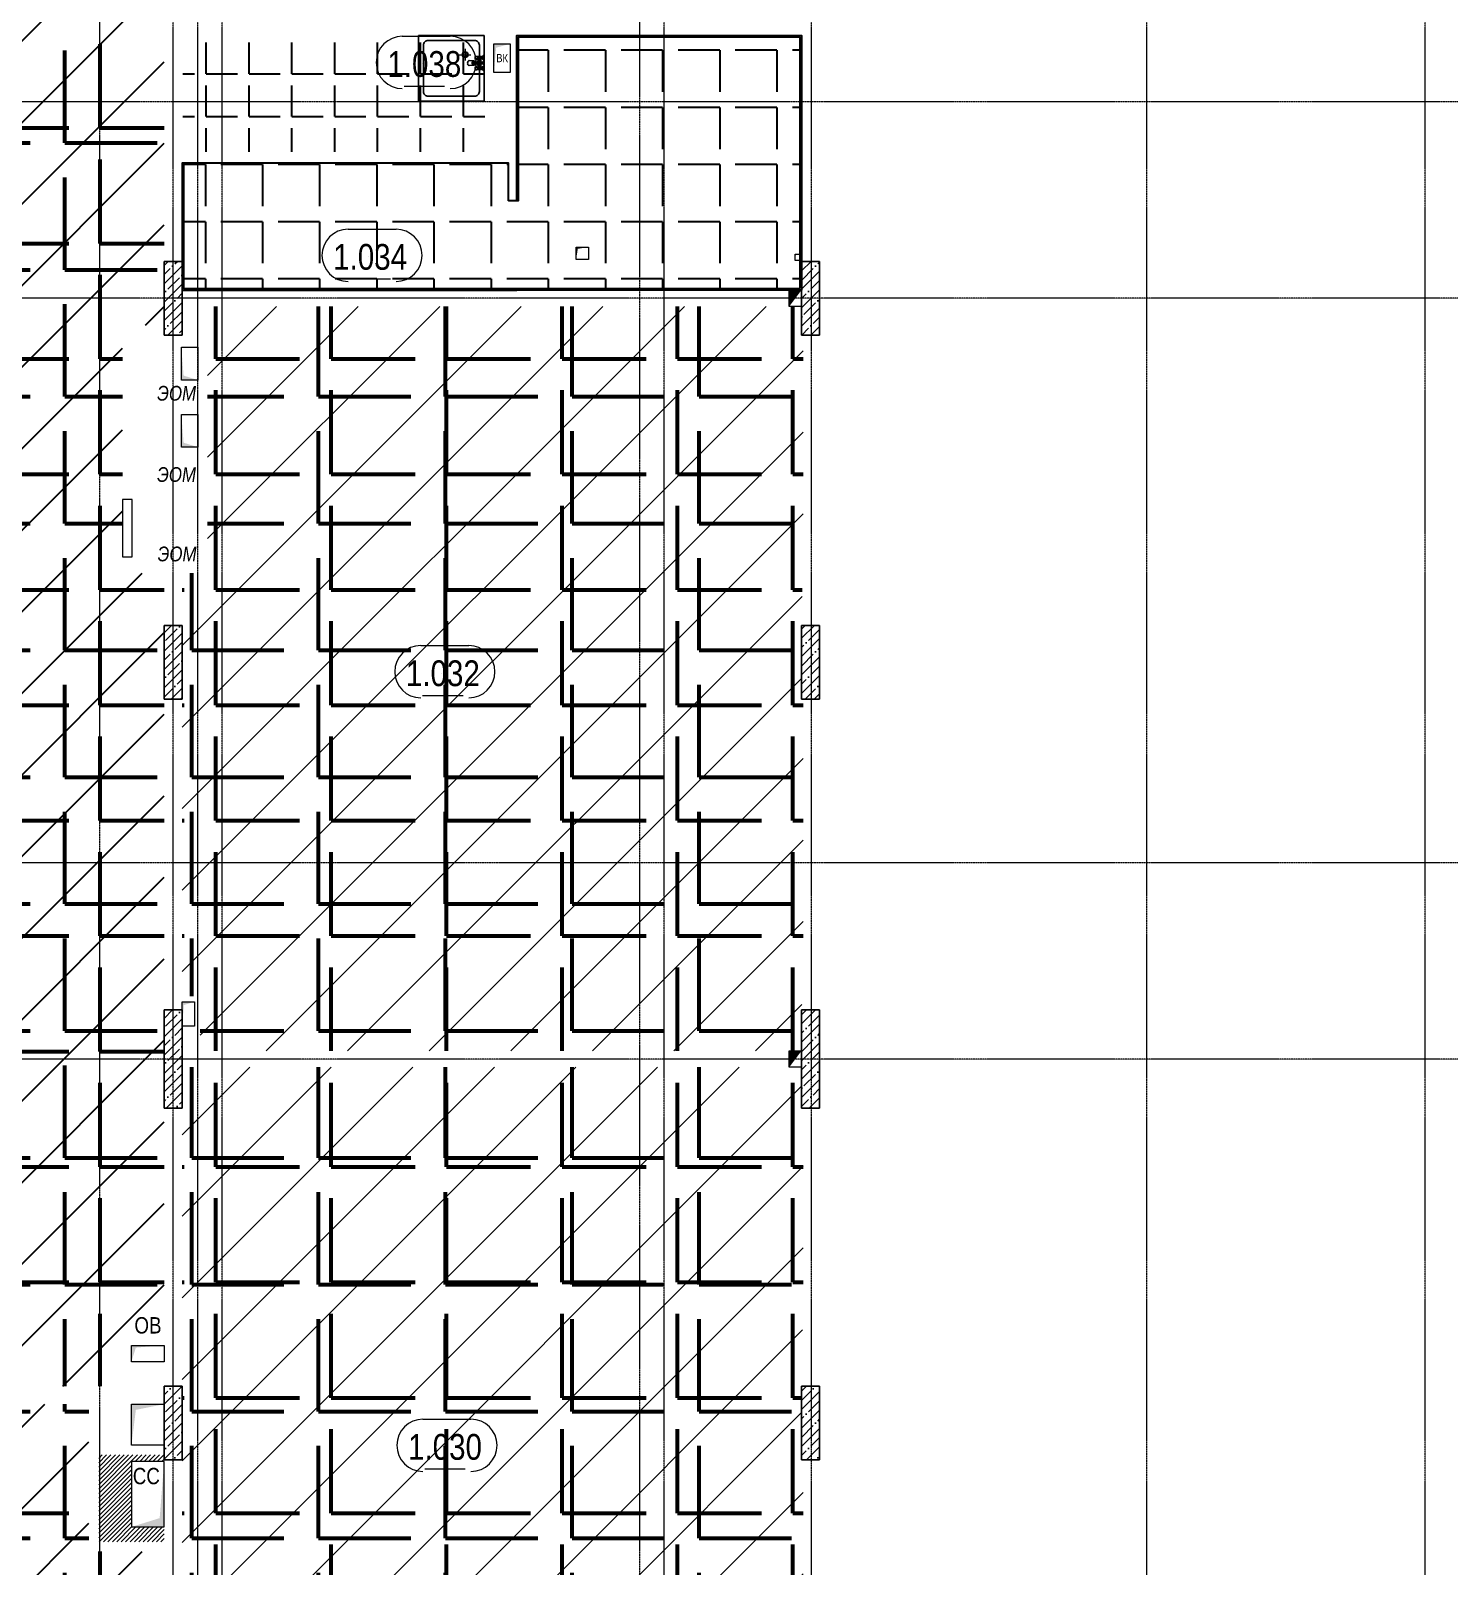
# Model space of a CAD drawing. Header units: millimetres. Extents: x -65509 to 912790, y 446 to 713294.
# Drawn here: x 10439 to 27776, y 27570 to 46341 of the extents above; entities that cross this region are included whole.
import ezdxf
from ezdxf.enums import TextEntityAlignment as Align

# ---------------------------------------------------------------- set-up
doc = ezdxf.new("R2010")
doc.units = ezdxf.units.MM
doc.linetypes.add('CENTER2', pattern=[28.575, 19.05, -3.175, 3.175, -3.175])
doc.linetypes.add('HIDDEN2', pattern=[4.7625, 3.175, -1.5875])
doc.layers.add('1.1) Нал. пол 1 вып. классы в 1 блоке', color=5, linetype='Continuous')
doc.layers.add('7.2) ГИдрообзЭОМ СС', color=6, linetype='Continuous')
for name, color, linetype, lineweight in [('7.5) Плитка Тип 7.2                6 вып', 220, 'Continuous', 60), ('7.5) Плитка Тип 8.1 8.2 8.3     6 вып', 160, 'Continuous', 60), ('8.1) Нал. пол 8 вып.', 190, 'Continuous', 30), ('8.2) Линолеум 8 вып', 90, 'Continuous', 60), ('9.1) Линолеум 9  9.2 Инв', 3, 'Continuous', 60), ('АИ_Оборудование', 250, 'Continuous', 25), ('АИ_отделка стены', 250, 'Continuous', 25), ('АР_Area', 250, 'Continuous', 5), ('АР_Колонны', 250, 'Continuous', 30), ('АР_Отверстия', 250, 'Continuous', 9), ('АР_Стены ЖБ', 250, 'Continuous', 35), ('АР_Стены кирпич', 250, 'Continuous', 20), ('АР_Штриховка', 250, 'Continuous', 0), ('ВК_Шахты', 250, 'Continuous', 9), ('ОВ_Отопление', 250, 'Continuous', 5), ('РД_Оси_100', 250, 'Continuous', 0), ('СС_Отверстия', 250, 'Continuous', 9), ('ЭОМ_отверстия', 250, 'Continuous', 5)]:
    doc.layers.add(name, color=color, linetype=linetype, lineweight=lineweight)
doc.styles.add('ISOCPEUR_I_4', font='isocpeui.ttf', dxfattribs={"width": 0.9, "height": 350})
doc.styles.add('style1', font='ARIALN.TTF')
pattern_1 = [(45, (-1580685.86, 128462.9), (-498.4042, 498.4042), [])]
pattern_2 = [(45, (-120, -9128.87), (-112.2532, 112.2532), []), (45, (-7.75, -9128.87), (-112.2532, 112.2532), [198.4375, -39.6875, 0, -39.6875])]
pattern_3 = [(0, (0, 0), (0, 1550.67), [1127.76, -422.91]), (90, (0, 0), (-1550.67, 9e-14), [1127.76, -422.91])]
pattern_4 = [(0, (0, 0), (0, 1410.97), [1026.16, -384.81]), (90, (0, 0), (-1410.97, 9e-14), [1026.16, -384.81])]

# ---------------------------------------------------------------- blocks, each defined once
blk = doc.blocks.new('ПУЭ_смеситель')
for p, q in [((-183, 29), (-128, 27)), ((-114, 23), (-128, 23)), ((-115, 10), (-10, 10)), ((-107, 76), (-107, 52)), ((-105, 80), (-81, 74)), ((-105, 48), (-81, 54)), ((-76, 10), (-76, 27)), ((-73, 76), (-73, 52)), ((-72, 76), (-73, 76)), ((-73, 52), (-72, 52)), ((-72, 76), (-72, 39)), ((-70, 79), (-41, 79)), ((-37, 79), (-39, 76)), ((-39, 10), (-39, 77)), ((-39, 74), (-37, 72)), ((-37, 72), (-39, 69)), ((-37, 60), (-39, 63)), ((-39, 58), (-37, 60)), ((-37, 53), (-39, 55)), ((-31, 79), (-37, 79)), ((-37, 72), (-31, 72)), ((-37, 60), (-31, 60)), ((-31, 53), (-37, 53)), ((-28, 76), (-31, 79)), ((-31, 72), (-28, 74)), ((-31, 72), (-28, 69)), ((-31, 60), (-28, 63)), ((-31, 60), (-28, 58)), ((-28, 55), (-31, 53)), ((-28, 55), (-28, 76)), ((-24, 76), (-28, 76)), ((-24, 55), (-28, 55)), ((-7, 95), (-24, 79)), ((-24, 52), (-24, 79)), ((-7, 37), (-24, 52)), ((-3, 22), (-10, 12)), ((-10, -12), (-10, 12)), ((-7, 37), (-7, 95)), ((-7, 95), (0, 95)), ((0, 37), (-7, 37)), ((-3, -22), (-3, 22)), ((0, 22), (-3, 22)), ((0, 95), (0, 37)), ((0, 22), (0, -22)), ((-183, -29), (-128, -27)), ((-114, -23), (-128, -23)), ((-115, -10), (-10, -10)), ((-107, -53), (-107, -76)), ((-105, -49), (-81, -54)), ((-105, -80), (-81, -75)), ((-76, -27), (-76, -10)), ((-73, -52), (-72, -52)), ((-73, -77), (-73, -52)), ((-72, -77), (-73, -77)), ((-72, -77), (-72, -40)), ((-41, -79), (-70, -79)), ((-39, -76), (-41, -79)), ((-39, -76), (-39, -10)), ((-37, -53), (-39, -55)), ((-39, -58), (-37, -60)), ((-37, -60), (-39, -63)), ((-37, -72), (-39, -69)), ((-39, -74), (-37, -72)), ((-37, -79), (-39, -76)), ((-31, -53), (-37, -53)), ((-37, -60), (-31, -60)), ((-37, -72), (-31, -72)), ((-31, -79), (-37, -79)), ((-28, -55), (-31, -53)), ((-31, -60), (-28, -58)), ((-31, -60), (-28, -63)), ((-31, -72), (-28, -69)), ((-31, -72), (-28, -74)), ((-28, -76), (-31, -79)), ((-24, -55), (-28, -55)), ((-28, -76), (-28, -55)), ((-24, -76), (-28, -76)), ((-7, -37), (-24, -52)), ((-24, -79), (-24, -52)), ((-7, -95), (-24, -79)), ((-3, -22), (-10, -12)), ((0, -37), (-7, -37)), ((-7, -37), (-7, -95)), ((0, -95), (-7, -95)), ((0, -22), (-3, -22)), ((0, -95), (0, -37))]:
    blk.add_line(p, q)
for centre, radius, start, end in [((-159, 0), 43.2, 164.278, 195.722), ((-171, 3), 31.3, 145.7998, 164.278), ((-178, 8), 22.6, 121.362, 145.7998), ((-183, 16), 13.9, 87.3458, 121.362), ((-107, 0), 39.8, 164.3589, 195.6411), ((-117, 3), 28.8, 145.9442, 164.3589), ((-124, 7), 20.7, 121.5003, 145.9442), ((-97, 0), 43.8, 167.5382, 192.4618), ((-112, 3), 27.9, 151.9188, 167.5382), ((-122, 9), 16.9, 127.8246, 151.9188), ((-128, 14), 12.6, 58.4997, 121.5003), ((-128, 16), 7, 90, 127.8246), ((-85, 0), 43.8, 167.5382, 192.4618), ((-101, 3), 27.9, 151.9188, 167.5382), ((-83, 0), 43.8, 167.5382, 192.4618), ((-110, 9), 16.9, 127.8246, 151.9188), ((-98, 3), 27.9, 151.9188, 167.5382), ((-108, 9), 16.9, 127.8246, 151.9188), ((-132, 7), 20.7, 50.6316, 58.4997), ((-108, 0), 13.7, 163.2847, 196.7153), ((-117, 16), 7, 90, 127.8246), ((-111, 1), 10.4, 144.0579, 163.2847), ((-113, 2), 7.92, 119.7406, 144.0579), ((-114, 16), 7, 52.1754, 127.8246), ((-115, 5), 5.33, 90, 119.7406), ((-53, 63), 57, 157.8225, 178.6863), ((-53, 65), 57, 181.3137, 202.1775), ((-120, 9), 16.9, 28.0812, 52.1754), ((-102, 76), 4.74, 122.3784, 180), ((-102, 52), 4.74, 180, 237.6216), ((-99, 84), 7.1, 178.6863, 216.614), ((-122, -122), 206, 77.1247, 85.6663), ((-99, 44), 7.1, 143.386, 181.3137), ((-122, 250), 206, 274.3337, 282.8753), ((-99, 174), 94, 266.2802, 279.9331), ((-99, -46), 94, 80.0669, 93.7198), ((-130, 3), 27.9, 13.627, 28.0812), ((-86, 65), 10.8, 356.7185, 62.529), ((-86, 63), 10.8, 297.471, 3.2815), ((-77, 76), 4.17, 5.2861, 65.1491), ((-77, 52), 4.17, 294.8509, 354.7139), ((-93, 39), 20.9, 323.496, 0), ((-70, 77), 2.26, 90, 193.6855), ((-41, 77), 2, 0, 90), ((-171, -3), 31.3, 195.722, 214.2002), ((-178, -8), 22.6, 214.2002, 238.638), ((-183, -16), 13.9, 238.638, 270), ((-183, -16), 13.9, 270, 274.9774), ((-117, -3), 28.8, 195.6411, 214.0558), ((-124, -8), 20.7, 214.0558, 238.4997), ((-112, -3), 27.9, 192.4618, 208.0812), ((-122, -9), 16.9, 208.0812, 232.1754), ((-128, -14), 12.6, 238.4997, 301.5004), ((-128, -16), 7, 232.1754, 270), ((-101, -3), 27.9, 192.4618, 208.0812), ((-98, -3), 27.9, 192.4618, 208.0812), ((-110, -9), 16.9, 208.0812, 232.1754), ((-108, -9), 16.9, 208.0812, 232.1754), ((-132, -8), 20.7, 301.5003, 309.985), ((-111, -1), 10.4, 196.7153, 215.9421), ((-117, -16), 7, 232.1754, 270), ((-113, -2), 7.92, 215.9421, 240.2594), ((-114, -16), 7, 232.1754, 307.8246), ((-115, -5), 5.33, 240.2594, 270), ((-120, -9), 16.9, 307.8246, 331.9188), ((-53, -66), 57, 157.8225, 178.6863), ((-53, -63), 57, 181.3137, 202.1775), ((-102, -53), 4.74, 122.3784, 180), ((-102, -76), 4.74, 180, 237.6216), ((-99, -44), 7.1, 178.6863, 216.614), ((-122, -250), 206, 77.1247, 85.6663), ((-99, -85), 7.1, 143.386, 181.3137), ((-122, 121), 206, 274.3337, 282.8753), ((-130, -3), 27.9, 331.9188, 346.373), ((-99, 45), 94, 266.2802, 279.9331), ((-99, -174), 94, 80.0669, 93.7198), ((-86, -64), 10.8, 356.7185, 62.529), ((-86, -65), 10.8, 297.471, 3.2815), ((-93, -40), 20.9, 0, 36.504), ((-77, -53), 4.17, 5.2861, 65.1491), ((-77, -76), 4.17, 294.8509, 354.7139), ((-70, -77), 2.26, 166.3145, 270)]:
    blk.add_arc(centre, radius, start, end)
blk = doc.blocks.new('otv')
at = {"linetype": 'Continuous'}
blk.add_lwpolyline([(0, -1), (0, 0), (1, 0), (1, -1)], close=True, dxfattribs=at)
blk.add_solid([(0, -1), (0, 0), (0.135, -0.137), (1, 0)], dxfattribs=at)
blk = doc.blocks.new('otv_в_стене')
at = {"linetype": 'Continuous'}
blk.add_lwpolyline([(0, -1), (0, 0), (1, 0), (1, -1)], close=True, dxfattribs=at)
blk.add_solid([(0, -1), (0, 0), (0.5, -0.5), (1, 0)], dxfattribs=at)
blk = doc.blocks.new('800х800')
at = {"lineweight": 0}
for p, q in [((-233, -162), (-233, -304)), ((-304, -233), (-162, -233))]:
    blk.add_line(p, q, dxfattribs=at)
blk.add_lwpolyline([(-800, -800), (0, -800), (0, 0), (-800, 0)], close=True)
blk.add_lwpolyline([(-683, -742), (-117, -742, 0.414214), (-58, -683), (-58, -117, 0.414214), (-117, -58), (-683, -58, 0.414214), (-742, -117), (-742, -683, 0.414214)], format="xyb", close=True)
for radius in [35, 29.2]:
    blk.add_circle((-233, -233), radius)
blk = doc.blocks.new('оси_рен')
at = {"layer": 'РД_Оси_100', "color": 251, "linetype": 'CENTER2', "true_color": 0x636466}
for p, q in [((1215752.916, 135558.25), (1215752.916, 223268.25)), ((1219852.916, 135558.25), (1219852.916, 223268.25)), ((1223252.916, 135558.25), (1223252.916, 223268.25)), ((1225207.916, 177013.25), (1189697.958, 177013.25)), ((1225207.916, 174613.25), (1189697.958, 174613.25)), ((1225207.916, 167713.25), (1189697.958, 167713.25)), ((1225207.916, 165313.25), (1189697.958, 165313.25))]:
    blk.add_line(p, q, dxfattribs=at)
for points in [[(1207052.916, 223268.25), (1207052.916, 135558.25)], [(1207952.916, 135558.25), (1207952.916, 223268.25)], [(1208252.916, 135558.25), (1208252.916, 223268.25)], [(1208552.916, 135558.25), (1208552.916, 223268.25)], [(1213652.916, 223268.25), (1213652.916, 135558.25)], [(1213952.916, 135558.25), (1213952.916, 223268.25)]]:
    blk.add_lwpolyline(points, dxfattribs=at)
blk = doc.blocks.new('MOK-МаркаПом_овал_ареал')
for p, q in [((-2.99, 3.76), (3.52, 3.76)), ((-2.75, -3), (2.75, -3))]:
    blk.add_line(p, q)
for centre, radius, start, end in [((-2.99, 0.21), 3.55, 90, 270), ((3.52, 0.21), 3.55, 270, 90), ((-7.41, 0), 7.16, 0, 0.001)]:
    blk.add_arc(centre, radius, start, end)
at = {"color": 0, "style": 'style1'}
blk.add_attdef('АР-ПОМЕЩЕНИЕ:НОМЕР', text='', height=3, dxfattribs=at).set_placement((0.26, 0), align=Align.MIDDLE)

msp = doc.modelspace()

# ---------------------------------------------------------------- hatches: boundary and pattern name
at = {"layer": '1.1) Нал. пол 1 вып. классы в 1 блоке'}
h = msp.add_hatch(dxfattribs=at)
h.set_pattern_fill('ANSI31', color=256, scale=222)
h.set_pattern_definition(pattern_1)
h.paths.add_polyline_path([(19880, 40271.13), (19880, 41171.13), (19880, 42371.13), (19880, 42621.13), (19860, 42621.13), (19860, 42971.13), (19710, 42971.13), (12600, 42971.13), (12600, 42741.13), (12600, 41771.13), (12600, 40801.13), (12600, 39711.13), (12290, 39711.13), (12290, 39071.13), (12290, 38171.13), (12290, 37571.13), (12290, 34671.13), (12290, 34671.119), (12290, 34541.13), (12510, 34541.13), (12510, 33871.13), (19860, 33871.13), (19860, 34371.13), (19880, 34871.13), (19880, 38171.13), (19860, 38171.13), (19860, 39071.13)])
h = msp.add_hatch(dxfattribs=at)
h.set_pattern_fill('ANSI31', color=256, scale=222)
h.set_pattern_definition(pattern_1)
h.paths.add_polyline_path([(19880, 33071.13), (19880, 33171.13), (19860, 33171.13), (19860, 33671.13), (19710, 33671.13), (12290, 33671.13), (12290, 33171.13), (12290, 32871.938), (12290, 31071.13), (12290, 31071.119), (12290, 29771.13), (12290, 28871.13), (12290, 26474.369), (12290, 25371.13), (12290, 24811.623), (12660.026, 24810.451), (12659.993, 24571.13), (19880, 24571.13), (19880, 25571.13), (19880, 28871.13), (19860, 28871.13), (19860, 29771.13), (19880, 30971.13), (19880, 31871.13)])
h.paths.add_polyline_path([(12725.301, 24609.939), (12918.344, 24609.939), (12918.344, 24818.125), (12725.301, 24818.125)], flags=24)
at = {"layer": '7.5) Плитка Тип 7.2                6 вып', "lineweight": 30}
h = msp.add_hatch(dxfattribs=at)
h.set_pattern_fill('ANGLE', color=256, scale=100, angle=180)
h.set_pattern_definition([(180, (0, 0), (-9e-14, -698.5), [508, -190.5]), (270, (0, 0), (698.5, -1e-13), [508, -190.5])])
h.paths.add_polyline_path([(19860, 46281.13), (16380, 46281.13), (16380, 44261.13), (16280, 44261.13), (16280, 44721.13), (12290, 44721.13), (12290, 43171.13), (16280, 43171.13), (16380, 43171.13), (19860, 43171.13)])
at = {"layer": '7.5) Плитка Тип 8.1 8.2 8.3     6 вып', "lineweight": 30}
h = msp.add_hatch(dxfattribs=at)
h.set_pattern_fill('ANGLE', color=5, scale=75)
h.set_pattern_definition([(0, (10, -316181.94), (0, 523.875), [381, -142.875]), (90, (10, -316181.94), (-523.875, 3e-14), [381, -142.875])])
h.paths.add_polyline_path([(12300, 46278.669), (15987.539, 46278.669), (15987.539, 44861.13), (12300, 44861.13)])
at = {"layer": '8.1) Нал. пол 8 вып.'}
h = msp.add_hatch(dxfattribs=at)
h.set_pattern_fill('ANSI31', color=256, scale=222)
h.paths.add_polyline_path([(27380, 16871.13), (26680, 16871.13), (26680, 17171.13), (25579.999, 17171.13), (22279.999, 17171.13), (20080, 17171.13), (20080, 16471.13), (20080, 16271.13), (20080, 12281.13), (20780, 12281.13), (23680, 12281.13), (25800.609, 12281.13), (25800.609, 12571.13), (26680, 12571.13), (26680, 12571.13), (27380, 12571.13)])
h.paths.add_polyline_path([(20080, 16271.13), (12080, 16271.13), (12080, 12281.13), (20080, 12281.13)])
h.paths.add_polyline_path([(12070, 16271.13), (11180, 16271.13), (11180, 16471.13), (11180, 18671.13), (11180, 18871.13), (11180, 20171.13), (11180, 24571.13), (11179.963, 24810.416), (12070, 24811.641), (12070, 27751.129), (11270, 27751.13), (11149.997, 27751.131), (11149.997, 29551.13), (8510.001, 29551.13), (8510.001, 27751.13), (7790, 27751.13), (7790, 17681.13), (7790, 17461.125), (7790, 13771.13), (7780, 13561.13), (7790, 13561.13), (7790, 12721.13), (7790, 9821.13), (7790, 8621.13), (7790, 4491.13), (12070, 4491.13), (12070, 10741.13), (11879.262, 10741.13), (11880.161, 11131.161), (12070, 11131.077)])
h.paths.add_polyline_path([(7790, 17461.125), (0, 17461.125), (0, 14201.13), (300, 14201.13), (300, 13781.13), (6580, 13781.13), (6580, 14061.13), (7790, 14061.13)])
h.paths.add_polyline_path([(11796.198, 10468.463), (11989.24, 10468.463), (11989.24, 10678.763), (11796.198, 10678.763)], flags=24)
at = {"layer": '8.2) Линолеум 8 вып'}
h = msp.add_hatch(dxfattribs=at)
h.set_pattern_fill('ANGLE', color=256, scale=222)
h.set_pattern_definition(pattern_3)
h.paths.add_polyline_path([(19880, 33071.13), (19880, 33171.13), (19860, 33171.13), (19860, 33671.13), (19710, 33671.13), (12290, 33671.13), (12290, 33171.13), (12290, 32871.938), (12290, 31071.13), (12290, 31071.119), (12290, 29771.13), (12290, 28871.13), (12290, 26474.369), (12290, 25371.13), (12290, 24811.623), (12660.026, 24810.451), (12659.993, 24571.13), (19880, 24571.13), (19880, 25571.13), (19880, 28871.13), (19860, 28871.13), (19860, 29771.13), (19880, 30971.13), (19880, 31871.13)])
h.paths.add_polyline_path([(12725.301, 24609.939), (12918.344, 24609.939), (12918.344, 24818.125), (12725.301, 24818.125)], flags=24)
h = msp.add_hatch(dxfattribs=at)
h.set_pattern_fill('ANGLE', color=256, scale=222)
h.set_pattern_definition(pattern_3)
h.paths.add_polyline_path([(27380, 16871.13), (26680, 16871.13), (26680, 17171.13), (25579.999, 17171.13), (22279.999, 17171.13), (20080, 17171.13), (20080, 16471.13), (20080, 16271.13), (20080, 12281.13), (20780, 12281.13), (23680, 12281.13), (25800.609, 12281.13), (25800.609, 12571.13), (26680, 12571.13), (26680, 12571.13), (27380, 12571.13)])
h.paths.add_polyline_path([(20080, 16271.13), (12080, 16271.13), (12080, 12281.13), (20080, 12281.13)])
h.paths.add_polyline_path([(12070, 16271.13), (11180, 16271.13), (11180, 16471.13), (11180, 18671.13), (11180, 18871.13), (11180, 20171.13), (11180, 24571.13), (11179.963, 24810.416), (12070, 24811.641), (12070, 27751.129), (11270, 27751.13), (11149.997, 27751.131), (11149.997, 29551.13), (8510.001, 29551.13), (8510.001, 27751.13), (7790, 27751.13), (7790, 17681.13), (7790, 17461.125), (7790, 13771.13), (7780, 13561.13), (7790, 13561.13), (7790, 12721.13), (7790, 9821.13), (7790, 8621.13), (7790, 4491.13), (12070, 4491.13), (12070, 10741.13), (11879.262, 10741.13), (11880.161, 11131.161), (12070, 11131.077)])
h.paths.add_polyline_path([(7790, 17461.125), (0, 17461.125), (0, 14201.13), (300, 14201.13), (300, 13781.13), (6580, 13781.13), (6580, 14061.13), (7790, 14061.13)])
h.paths.add_polyline_path([(11796.198, 10468.463), (11989.24, 10468.463), (11989.24, 10678.763), (11796.198, 10678.763)], flags=24)
at = {"layer": '9.1) Линолеум 9  9.2 Инв'}
h = msp.add_hatch(dxfattribs=at)
h.set_pattern_fill('ANGLE', color=256, scale=202)
h.set_pattern_definition(pattern_4)
h.paths.add_polyline_path([(19880, 33071.13), (19880, 33171.13), (19860, 33171.13), (19860, 33671.13), (19710, 33671.13), (12290, 33671.13), (12290, 33171.13), (12290, 32871.938), (12290, 31071.13), (12290, 31071.119), (12290, 29771.13), (12290, 28871.13), (12290, 26474.369), (12290, 25371.13), (12290, 24811.623), (12660.026, 24810.451), (12659.993, 24571.13), (19880, 24571.13), (19880, 25571.13), (19880, 28871.13), (19860, 28871.13), (19860, 29771.13), (19880, 30971.13), (19880, 31871.13)])
h.paths.add_polyline_path([(12725.301, 24609.939), (12918.344, 24609.939), (12918.344, 24818.125), (12725.301, 24818.125)], flags=24)
h = msp.add_hatch(dxfattribs=at)
h.set_pattern_fill('ANGLE', color=256, scale=202)
h.set_pattern_definition(pattern_4)
h.paths.add_polyline_path([(27380, 16871.13), (26680, 16871.13), (26680, 17171.13), (25579.999, 17171.13), (22279.999, 17171.13), (20080, 17171.13), (20080, 16471.13), (20080, 16271.13), (20080, 12281.13), (20780, 12281.13), (23680, 12281.13), (25800.609, 12281.13), (25800.609, 12571.13), (26680, 12571.13), (26680, 12571.13), (27380, 12571.13)])
h.paths.add_polyline_path([(20080, 16271.13), (12080, 16271.13), (12080, 12281.13), (20080, 12281.13)])
h.paths.add_polyline_path([(12070, 16271.13), (11180, 16271.13), (11180, 16471.13), (11180, 18671.13), (11180, 18871.13), (11180, 20171.13), (11180, 24571.13), (11179.963, 24810.416), (12070, 24811.641), (12070, 27751.129), (11270, 27751.13), (11149.997, 27751.131), (11149.997, 29551.13), (8510.001, 29551.13), (8510.001, 27751.13), (7790, 27751.13), (7790, 17681.13), (7790, 17461.125), (7790, 13771.13), (7780, 13561.13), (7790, 13561.13), (7790, 12721.13), (7790, 9821.13), (7790, 8621.13), (7790, 4491.13), (12070, 4491.13), (12070, 10741.13), (11879.262, 10741.13), (11880.161, 11131.161), (12070, 11131.077)])
h.paths.add_polyline_path([(7790, 17461.125), (0, 17461.125), (0, 14201.13), (300, 14201.13), (300, 13781.13), (6580, 13781.13), (6580, 14061.13), (7790, 14061.13)])
h.paths.add_polyline_path([(11796.198, 10468.463), (11989.24, 10468.463), (11989.24, 10678.763), (11796.198, 10678.763)], flags=24)
at = {"layer": 'АР_Штриховка', "linetype": 'Continuous', "lineweight": 25}
h = msp.add_hatch(dxfattribs=at)
h.set_pattern_fill('ANSI35', color=256, scale=25, style=0)
h.set_pattern_definition(pattern_2)
h.paths.add_polyline_path([(12070, 42621.13), (12290, 42621.13), (12290, 43521.13), (12070, 43521.13)], flags=0)
h = msp.add_hatch(dxfattribs=at)
h.set_pattern_fill('ANSI35', color=256, scale=25, style=0)
h.set_pattern_definition(pattern_2)
h.paths.add_polyline_path([(19860, 42621.13), (20080, 42621.13), (20080, 43521.13), (19860, 43521.13)], flags=0)
h = msp.add_hatch(dxfattribs=at)
h.set_pattern_fill('ANSI35', color=256, scale=25, style=0)
h.set_pattern_definition(pattern_2)
h.paths.add_polyline_path([(12070, 38171.13), (12290, 38171.13), (12290, 39071.13), (12070, 39071.13)], flags=0)
h = msp.add_hatch(dxfattribs=at)
h.set_pattern_fill('ANSI35', color=256, scale=25, style=0)
h.set_pattern_definition(pattern_2)
h.paths.add_polyline_path([(19860, 38171.13), (20080, 38171.13), (20080, 39071.13), (19860, 39071.13)], flags=0)
h = msp.add_hatch(dxfattribs=at)
h.set_pattern_fill('ANSI35', color=256, scale=25, style=0)
h.set_pattern_definition(pattern_2)
h.paths.add_polyline_path([(12070, 33171.13), (12290, 33171.13), (12290, 34371.13), (12070, 34371.13)], flags=0)
h = msp.add_hatch(dxfattribs=at)
h.set_pattern_fill('ANSI35', color=256, scale=25, style=0)
h.set_pattern_definition(pattern_2)
h.paths.add_polyline_path([(19860, 33171.13), (20080, 33171.13), (20080, 34371.13), (19860, 34371.13)], flags=0)
h = msp.add_hatch(dxfattribs=at)
h.set_pattern_fill('ANSI35', color=256, scale=25, style=0)
h.set_pattern_definition(pattern_2)
h.paths.add_polyline_path([(12070, 28871.13), (12290, 28871.13), (12290, 29771.13), (12070, 29771.13)], flags=0)
h = msp.add_hatch(dxfattribs=at)
h.set_pattern_fill('ANSI35', color=256, scale=25, style=0)
h.set_pattern_definition(pattern_2)
h.paths.add_polyline_path([(19860, 28871.13), (20080, 28871.13), (20080, 29771.13), (19860, 29771.13)], flags=0)

# ---------------------------------------------------------------- linework, layer by layer
at = {"layer": '7.5) Плитка Тип 7.2                6 вып', "lineweight": 30}
for points in [[(16380, 44261.13), (16380, 46281.13), (19860, 46281.13), (19860, 43171.13), (16380, 43171.13)], [(16280, 44261.13), (16280, 44721.13), (12290, 44721.13), (12290, 43171.13), (16280, 43171.13)], [(16380, 44261.13), (16280, 44261.13)], [(16280, 43171.13), (16380, 43171.13)]]:
    msp.add_lwpolyline(points, dxfattribs=at)
at = {"layer": 'АИ_отделка стены', "color": 18, "true_color": 0x000000}
msp.add_lwpolyline([(19840, 43191.13), (19840, 46261.13), (16400, 46261.13), (16400, 44261.13), (16280, 44261.13), (16280, 44721.13), (12310, 44721.13), (12310, 43191.13)], close=True, dxfattribs=at)
at = {"layer": 'АР_Колонны', "linetype": 'HIDDEN2', "lineweight": 25}
for p, q in [((12070, 43521.13), (12290, 43521.13)), ((12070, 42621.13), (12070, 43521.13)), ((12290, 43521.13), (12290, 42621.13)), ((19860, 43521.13), (20080, 43521.13)), ((19860, 42621.13), (19860, 43521.13)), ((20080, 43521.13), (20080, 42621.13)), ((12290, 42621.13), (12070, 42621.13)), ((20080, 42621.13), (19860, 42621.13)), ((12070, 39071.13), (12290, 39071.13)), ((12070, 38171.13), (12070, 39071.13)), ((12290, 39071.13), (12290, 38171.13)), ((19860, 39071.13), (20080, 39071.13)), ((19860, 38171.13), (19860, 39071.13)), ((20080, 39071.13), (20080, 38171.13)), ((12290, 38171.13), (12070, 38171.13)), ((20080, 38171.13), (19860, 38171.13)), ((12070, 34371.13), (12290, 34371.13)), ((12070, 33171.13), (12070, 34371.13)), ((12290, 34371.13), (12290, 33171.13)), ((19860, 34371.13), (20080, 34371.13)), ((19860, 33171.13), (19860, 34371.13)), ((20080, 34371.13), (20080, 33171.13)), ((12290, 33171.13), (12070, 33171.13)), ((20080, 33171.13), (19860, 33171.13)), ((12070, 29771.13), (12290, 29771.13)), ((12070, 28871.13), (12070, 29771.13)), ((12290, 29771.13), (12290, 28871.13)), ((19860, 29771.13), (20080, 29771.13)), ((19860, 28871.13), (19860, 29771.13)), ((20080, 29771.13), (20080, 28871.13)), ((12290, 28871.13), (12070, 28871.13)), ((20080, 28871.13), (19860, 28871.13))]:
    msp.add_line(p, q, dxfattribs=at)
at = {"layer": 'АР_Колонны', "linetype": 'Continuous', "lineweight": 25}
for p, q in [((12290, 43521.13), (12070, 43521.13)), ((12070, 43521.13), (12070, 42621.13)), ((12290, 42621.13), (12290, 43521.13)), ((20080, 43521.13), (19860, 43521.13)), ((19860, 43521.13), (19860, 42621.13)), ((20080, 42621.13), (20080, 43521.13)), ((12070, 42621.13), (12290, 42621.13)), ((19860, 42621.13), (20080, 42621.13)), ((12290, 39071.13), (12070, 39071.13)), ((12070, 39071.13), (12070, 38171.13)), ((12290, 38171.13), (12290, 39071.13)), ((20080, 39071.13), (19860, 39071.13)), ((19860, 39071.13), (19860, 38171.13)), ((20080, 38171.13), (20080, 39071.13)), ((12070, 38171.13), (12290, 38171.13)), ((19860, 38171.13), (20080, 38171.13)), ((12290, 34371.13), (12070, 34371.13)), ((12070, 34371.13), (12070, 33171.13)), ((12290, 33171.13), (12290, 34371.13)), ((20080, 34371.13), (19860, 34371.13)), ((19860, 34371.13), (19860, 33171.13)), ((20080, 33171.13), (20080, 34371.13)), ((12070, 33171.13), (12290, 33171.13)), ((19860, 33171.13), (20080, 33171.13)), ((12290, 29771.13), (12070, 29771.13)), ((12070, 29771.13), (12070, 28871.13)), ((12290, 28871.13), (12290, 29771.13)), ((20080, 29771.13), (19860, 29771.13)), ((19860, 29771.13), (19860, 28871.13)), ((20080, 28871.13), (20080, 29771.13)), ((12070, 28871.13), (12290, 28871.13)), ((19860, 28871.13), (20080, 28871.13))]:
    msp.add_line(p, q, dxfattribs=at)
at = {"layer": 'АР_Стены ЖБ', "linetype": 'Continuous', "lineweight": 25}
for p, q in [((12290, 43521.13), (12070, 43521.13)), ((12070, 43521.13), (12070, 42621.13)), ((12290, 42621.13), (12290, 43521.13)), ((20080, 43521.13), (19860, 43521.13)), ((19860, 43521.13), (19860, 42621.13)), ((20080, 42621.13), (20080, 43521.13)), ((12070, 42621.13), (12290, 42621.13)), ((19860, 42621.13), (20080, 42621.13)), ((12290, 39071.13), (12070, 39071.13)), ((12070, 39071.13), (12070, 38171.13)), ((12290, 38171.13), (12290, 39071.13)), ((20080, 39071.13), (19860, 39071.13)), ((19860, 39071.13), (19860, 38171.13)), ((20080, 38171.13), (20080, 39071.13)), ((12070, 38171.13), (12290, 38171.13)), ((19860, 38171.13), (20080, 38171.13)), ((12290, 34371.13), (12070, 34371.13)), ((12070, 34371.13), (12070, 33171.13)), ((12290, 33171.13), (12290, 34371.13)), ((20080, 34371.13), (19860, 34371.13)), ((19860, 34371.13), (19860, 33171.13)), ((20080, 33171.13), (20080, 34371.13)), ((12070, 33171.13), (12290, 33171.13)), ((19860, 33171.13), (20080, 33171.13)), ((12290, 29771.13), (12070, 29771.13)), ((12070, 29771.13), (12070, 28871.13)), ((12290, 28871.13), (12290, 29771.13)), ((20080, 29771.13), (19860, 29771.13)), ((19860, 29771.13), (19860, 28871.13)), ((20080, 28871.13), (20080, 29771.13)), ((12070, 28871.13), (12290, 28871.13)), ((19860, 28871.13), (20080, 28871.13))]:
    msp.add_line(p, q, dxfattribs=at)
at = {"layer": 'АР_Стены кирпич', "color": 18, "lineweight": 0, "true_color": 0x000000}
msp.add_lwpolyline([(11560, 39910.988), (11680, 39910.988), (11680, 40610.988), (11560, 40610.988)], close=True, dxfattribs=at)

# ---------------------------------------------------------------- block references
at = {"layer": 'АИ_Оборудование', "color": 18, "true_color": 0x000000}
for name, p in [('800х800', (15979.999, 46281.129)), ('ПУЭ_смеситель', (15980.003, 45946.043))]:
    msp.add_blockref(name, p, dxfattribs=at)
at = {"layer": 'АР_Area', "color": 18, "linetype": 'Continuous', "lineweight": 5, "true_color": 0x000000}
ref = msp.add_blockref('MOK-МаркаПом_овал_ареал', (15249.348, 45934.426), dxfattribs=dict(at, xscale=90, yscale=90, zscale=80))
ref.add_attrib('АР-ПОМЕЩЕНИЕ:НОМЕР', '1.038', dxfattribs={"layer": '0', "color": 0, "height": 315, "style": 'style1'}).set_placement((15249.348, 45934.426), align=Align.MIDDLE)
ref = msp.add_blockref('MOK-МаркаПом_овал_ареал', (14587.095, 43576.35), dxfattribs=dict(at, xscale=90, yscale=90, zscale=80))
ref.add_attrib('АР-ПОМЕЩЕНИЕ:НОМЕР', '1.034', dxfattribs={"layer": '0', "color": 0, "height": 315, "style": 'style1'}).set_placement((14587.095, 43576.35), align=Align.MIDDLE)
ref = msp.add_blockref('MOK-МаркаПом_овал_ареал', (15476.039, 38486.672), dxfattribs=dict(at, xscale=90, yscale=90, zscale=100))
ref.add_attrib('АР-ПОМЕЩЕНИЕ:НОМЕР', '1.032', dxfattribs={"layer": '0', "color": 0, "height": 315, "style": 'style1'}).set_placement((15476.039, 38486.672), align=Align.MIDDLE)
ref = msp.add_blockref('MOK-МаркаПом_овал_ареал', (15502.447, 29029.98), dxfattribs=dict(at, xscale=90, yscale=90, zscale=100))
ref.add_attrib('АР-ПОМЕЩЕНИЕ:НОМЕР', '1.030', dxfattribs={"layer": '0', "color": 0, "height": 315, "style": 'style1'}).set_placement((15502.447, 29029.98), align=Align.MIDDLE)
at = {"layer": 'ВК_Шахты', "color": 18, "true_color": 0x000000, "zscale": 300}
for p, xscale, yscale in [((16100, 46181.13), 200, 350), ((12290, 34471.13), 150, 300)]:
    msp.add_blockref('otv', p, dxfattribs=dict(at, xscale=xscale, yscale=yscale))
at = {"layer": 'ВК_Шахты', "color": 18, "true_color": 0x000000}
for p, xscale, yscale in [((17105, 43696.13), 150, 150), ((19780, 43610.899), 80, 80), ((11670, 29551.233), 400, 500)]:
    msp.add_blockref('otv', p, dxfattribs=dict(at, xscale=xscale, yscale=yscale))
at = {"layer": 'ОВ_Отопление', "color": 18, "true_color": 0x000000, "yscale": 200}
for name, p, xscale in [('otv_в_стене', (19710, 43171.13), 150), ('otv_в_стене', (19710, 33871.13), 150), ('otv', (11670, 30271.13), 400)]:
    msp.add_blockref(name, p, dxfattribs=dict(at, xscale=xscale))
at = {"layer": 'СС_Отверстия', "color": 18, "true_color": 0x000000, "xscale": -799.9999999999999, "yscale": 399.9999999999999, "rotation": 270}
msp.add_blockref('otv', (12070, 28051.13), dxfattribs=at)

# ---------------------------------------------------------------- texts
at = {"layer": 'ВК_Шахты', "color": 18, "true_color": 0x000000, "insert": (16200, 46006.13), "char_height": 100, "width": 200, "attachment_point": 5, "style": 'style1'}
msp.add_mtext('ВК', dxfattribs=at)
at = {"layer": 'ОВ_Отопление', "color": 18, "true_color": 0x000000, "insert": (11871.979, 30514.453), "char_height": 200, "width": 590.00022, "attachment_point": 5, "style": 'style1'}
msp.add_mtext('ОВ', dxfattribs=at)
at = {"layer": 'СС_Отверстия', "color": 18, "true_color": 0x000000, "insert": (11852.215, 28671.844), "char_height": 200, "width": 590.00022, "attachment_point": 5, "style": 'style1'}
msp.add_mtext('СС', dxfattribs=at)

# ---------------------------------------------------------------- next in the draw order: texts
at = {"layer": 'ЭОМ_отверстия', "color": 18, "true_color": 0x000000, "char_height": 180, "attachment_point": 1, "style": 'ISOCPEUR_I_4', "bg_fill": 2}
for insert in [(11985.067, 41999.136), (11984.206, 41005.735), (11990.466, 40034.894)]:
    msp.add_mtext('{\\fArial Narrow|b0|i1|c204|p34;\\W1;\\C256;ЭОМ}', dxfattribs=dict(at, insert=insert))

# ---------------------------------------------------------------- next in the draw order: hatches: boundary and pattern name
at = {"layer": '7.2) ГИдрообзЭОМ СС'}
h = msp.add_hatch(dxfattribs=at)
h.set_pattern_fill('ANSI31', color=256, scale=12)
h.paths.add_polyline_path([(17880, 58841.542), (17385.577, 58841.542), (17385.577, 59146.13), (16718.382, 59146.13), (16718.382, 58377.841), (17880, 58377.841)])
h.paths.add_polyline_path([(18180, 58841.542), (17880, 58841.542), (17880, 58377.841), (18180, 58377.841)])
h.paths.add_polyline_path([(19880, 59146.13), (18652.732, 59146.13), (18652.732, 58841.542), (18180, 58841.542), (18180, 58377.841), (18798.382, 58377.841), (19880, 58370.175)])
h.paths.add_polyline_path([(9390, 54646.13), (7790, 54646.13), (7790, 54339.197), (7955.666, 54339.197), (7955.666, 54539.197), (8355.666, 54539.197), (8355.666, 54339.197), (9390, 54339.197)])
h.paths.add_polyline_path([(8661.965, 54583.661), (9161.965, 54583.661), (9161.965, 54483.661), (8661.965, 54483.661)], flags=16)
h.paths.add_polyline_path([(8212.281, 30864.002), (8112.281, 30864.002), (8112.281, 31664.002), (7790, 31664.002), (7790, 30971.13), (7790, 30391.13), (8212.281, 30391.13)])
h.paths.add_polyline_path([(11670, 28851.13), (12070, 28851.13), (12070, 28871.13), (12070, 28931.13), (11270.001, 28931.131), (11270.001, 28701.13), (11270, 28001.13), (11270, 27871.13), (12070, 27871.129), (12070, 28051.13), (11670, 28051.13)])
at = {"layer": '8.1) Нал. пол 8 вып.'}
h = msp.add_hatch(dxfattribs=at)
h.set_pattern_fill('ANSI31', color=256, scale=222)
h.paths.add_polyline_path([(12070, 50341.13), (12070, 50641.13), (12070, 51591.13), (12070, 51961.13), (12080, 52181.13), (13280, 52181.13), (19860, 52181.13), (19860, 52471.13), (19880, 52571.13), (19880, 55871.13), (19860, 55871.13), (19860, 56771.13), (19880, 57971.13), (19880, 58250.141), (17684.75, 58250.141), (16598.382, 58257.841), (16598.382, 59146.13), (16200, 59146.13), (14200, 59146.13), (14155, 59146.13), (13825, 59146.13), (13825, 56417.13), (13825, 55717.13), (13825, 55596.13), (13825, 54896.13), (13825, 54646.13), (12905, 54646.13), (10614.302, 54646.13), (9514.302, 54646.13), (9460, 54646.13), (9460, 54269.197), (7790, 54269.197), (7790, 53771.13), (7790, 50871.13), (7790, 50446.13), (7790, 49571.13), (7790, 46071.13), (7790, 44871.13), (7790, 44571.13), (7790, 41671.13), (7790, 41171.13), (7790, 40271.13), (7790, 36771.13), (7790, 35571.13), (7790, 35271.13), (7790, 32371.13), (7790, 31871.13), (7790, 31764.002), (8312.281, 31764.002), (8312.281, 30391.105), (8310, 29771.13), (8850, 29771.13), (10850, 29771.13), (10863.692, 29771.13), (11550, 29771.13), (11550, 30391.13), (12070, 30391.13), (12070, 31071.13), (12070, 32871.13), (12070, 33171.13), (12070, 34371.13), (12070, 34671.13), (12070, 37571.13), (12070, 38171.13), (12070, 39071.13), (12070, 39711.13), (11680, 39711.13), (11680, 39711.13), (11560, 39711.13), (11560, 39831.13), (11560, 39910.988), (11560, 40610.988), (11560, 40801.13), (11560, 40860.988), (11560, 41560.988), (11560, 41771.13), (11560, 41810.988), (11560, 42510.988), (11560, 42741.13), (12070, 42741.13), (12070, 43521.13), (12070, 44471.13), (12070, 45071.13), (12070, 46021.13), (12070, 47321.13), (12070, 48421.13), (12070, 49321.13), (12070, 49391.13)])
at = {"layer": '8.2) Линолеум 8 вып'}
h = msp.add_hatch(dxfattribs=at)
h.set_pattern_fill('ANGLE', color=256, scale=222)
h.set_pattern_definition(pattern_3)
h.paths.add_polyline_path([(12070, 50341.13), (12070, 50641.13), (12070, 51591.13), (12070, 51961.13), (12080, 52181.13), (13280, 52181.13), (19860, 52181.13), (19860, 52471.13), (19880, 52571.13), (19880, 55871.13), (19860, 55871.13), (19860, 56771.13), (19880, 57971.13), (19880, 58250.141), (17684.75, 58250.141), (16598.382, 58257.841), (16598.382, 59146.13), (16200, 59146.13), (14200, 59146.13), (14155, 59146.13), (13825, 59146.13), (13825, 56417.13), (13825, 55717.13), (13825, 55596.13), (13825, 54896.13), (13825, 54646.13), (12905, 54646.13), (10614.302, 54646.13), (9514.302, 54646.13), (9460, 54646.13), (9460, 54269.197), (7790, 54269.197), (7790, 53771.13), (7790, 50871.13), (7790, 50446.13), (7790, 49571.13), (7790, 46071.13), (7790, 44871.13), (7790, 44571.13), (7790, 41671.13), (7790, 41171.13), (7790, 40271.13), (7790, 36771.13), (7790, 35571.13), (7790, 35271.13), (7790, 32371.13), (7790, 31871.13), (7790, 31764.002), (8312.281, 31764.002), (8312.281, 30391.105), (8310, 29771.13), (8850, 29771.13), (10850, 29771.13), (10863.692, 29771.13), (11550, 29771.13), (11550, 30391.13), (12070, 30391.13), (12070, 31071.13), (12070, 32871.13), (12070, 33171.13), (12070, 34371.13), (12070, 34671.13), (12070, 37571.13), (12070, 38171.13), (12070, 39071.13), (12070, 39711.13), (11680, 39711.13), (11680, 39711.13), (11560, 39711.13), (11560, 39831.13), (11560, 39910.988), (11560, 40610.988), (11560, 40801.13), (11560, 40860.988), (11560, 41560.988), (11560, 41771.13), (11560, 41810.988), (11560, 42510.988), (11560, 42741.13), (12070, 42741.13), (12070, 43521.13), (12070, 44471.13), (12070, 45071.13), (12070, 46021.13), (12070, 47321.13), (12070, 48421.13), (12070, 49321.13), (12070, 49391.13)])
h = msp.add_hatch(dxfattribs=at)
h.set_pattern_fill('ANGLE', color=256, scale=222)
h.set_pattern_definition(pattern_3)
h.paths.add_polyline_path([(19880, 40271.13), (19880, 41171.13), (19880, 42371.13), (19880, 42621.13), (19860, 42621.13), (19860, 42971.13), (19710, 42971.13), (12600, 42971.13), (12600, 42741.13), (12600, 41771.13), (12600, 40801.13), (12600, 39711.13), (12290, 39711.13), (12290, 39071.13), (12290, 38171.13), (12290, 37571.13), (12290, 34671.13), (12290, 34671.119), (12290, 34541.13), (12510, 34541.13), (12510, 33871.13), (19860, 33871.13), (19860, 34371.13), (19880, 34871.13), (19880, 38171.13), (19860, 38171.13), (19860, 39071.13)])
at = {"layer": '9.1) Линолеум 9  9.2 Инв'}
h = msp.add_hatch(dxfattribs=at)
h.set_pattern_fill('ANGLE', color=256, scale=202)
h.set_pattern_definition(pattern_4)
h.paths.add_polyline_path([(12070, 50341.13), (12070, 50641.13), (12070, 51591.13), (12070, 51961.13), (12080, 52181.13), (13280, 52181.13), (19860, 52181.13), (19860, 52471.13), (19880, 52571.13), (19880, 55871.13), (19860, 55871.13), (19860, 56771.13), (19880, 57971.13), (19880, 58250.141), (17684.75, 58250.141), (16598.382, 58257.841), (16598.382, 59146.13), (16200, 59146.13), (14200, 59146.13), (14155, 59146.13), (13825, 59146.13), (13825, 56417.13), (13825, 55717.13), (13825, 55596.13), (13825, 54896.13), (13825, 54646.13), (12905, 54646.13), (10614.302, 54646.13), (9514.302, 54646.13), (9460, 54646.13), (9460, 54269.197), (7790, 54269.197), (7790, 53771.13), (7790, 50871.13), (7790, 50446.13), (7790, 49571.13), (7790, 46071.13), (7790, 44871.13), (7790, 44571.13), (7790, 41671.13), (7790, 41171.13), (7790, 40271.13), (7790, 36771.13), (7790, 35571.13), (7790, 35271.13), (7790, 32371.13), (7790, 31871.13), (7790, 31764.002), (8312.281, 31764.002), (8312.281, 30391.105), (8310, 29771.13), (8850, 29771.13), (10850, 29771.13), (10863.692, 29771.13), (11550, 29771.13), (11550, 30391.13), (12070, 30391.13), (12070, 31071.13), (12070, 32871.13), (12070, 33171.13), (12070, 34371.13), (12070, 34671.13), (12070, 37571.13), (12070, 38171.13), (12070, 39071.13), (12070, 39711.13), (11680, 39711.13), (11680, 39711.13), (11560, 39711.13), (11560, 39831.13), (11560, 39910.988), (11560, 40610.988), (11560, 40801.13), (11560, 40860.988), (11560, 41560.988), (11560, 41771.13), (11560, 41810.988), (11560, 42510.988), (11560, 42741.13), (12070, 42741.13), (12070, 43521.13), (12070, 44471.13), (12070, 45071.13), (12070, 46021.13), (12070, 47321.13), (12070, 48421.13), (12070, 49321.13), (12070, 49391.13)])
h = msp.add_hatch(dxfattribs=at)
h.set_pattern_fill('ANGLE', color=256, scale=202)
h.set_pattern_definition(pattern_4)
h.paths.add_polyline_path([(19880, 40271.13), (19880, 41171.13), (19880, 42371.13), (19880, 42621.13), (19860, 42621.13), (19860, 42971.13), (19710, 42971.13), (12600, 42971.13), (12600, 42741.13), (12600, 41771.13), (12600, 40801.13), (12600, 39711.13), (12290, 39711.13), (12290, 39071.13), (12290, 38171.13), (12290, 37571.13), (12290, 34671.13), (12290, 34671.119), (12290, 34541.13), (12510, 34541.13), (12510, 33871.13), (19860, 33871.13), (19860, 34371.13), (19880, 34871.13), (19880, 38171.13), (19860, 38171.13), (19860, 39071.13)])

# ---------------------------------------------------------------- next in the draw order: block references
msp.add_blockref('оси_рен', (-1195772.915, -131542.119))
at = {"layer": 'АР_Отверстия', "color": 18, "true_color": 0x000000, "xscale": 400, "yscale": 200, "rotation": 90}
for p in [(12280, 42071.13), (12280, 41251.13)]:
    msp.add_blockref('otv', p, dxfattribs=at)

doc.saveas('drawing.dxf')
